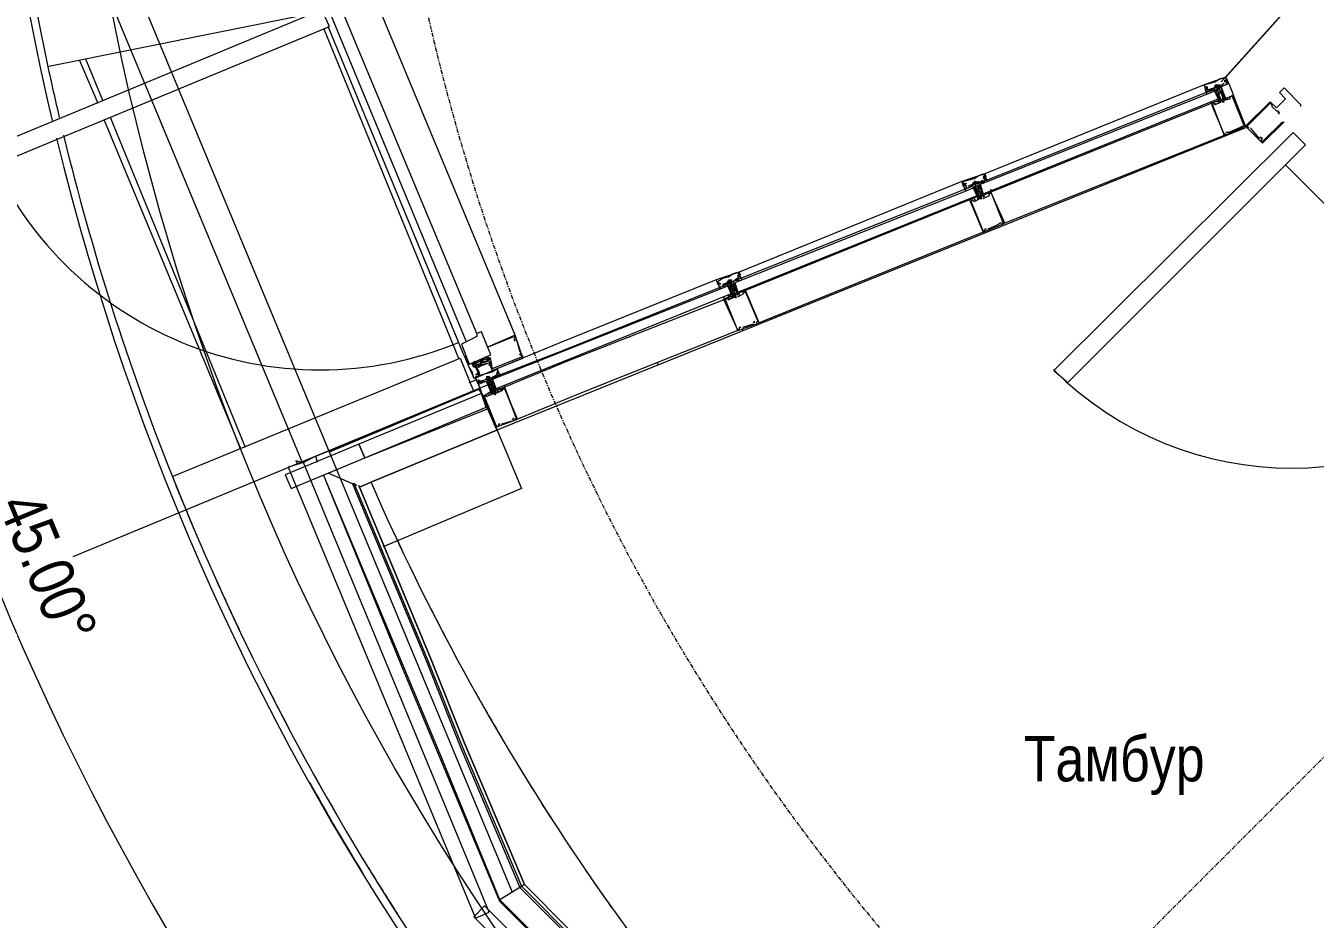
# Model space of a CAD drawing. Header units: millimetres. Extents: x 223 to 163467, y -12002 to 99672.
# Drawn here: x 112207 to 115764, y -3846 to -1382 of the extents above; entities that cross this region are included whole.
import ezdxf

# ---------------------------------------------------------------- set-up
doc = ezdxf.new("R2010")
doc.units = ezdxf.units.MM
doc.linetypes.add('ADSK_Линия сетки', pattern=[21, 12, -3, 3, -3])
doc.layers.add('A-ANNO-DIMS', color=7, linetype='Continuous', lineweight=9)
doc.layers.add('S-GRID', color=7, linetype='Continuous', lineweight=9)
for name, color, linetype in [('PDF _A-CLNG', 7, 'Continuous'), ('PDF _A-DETL', 7, 'Continuous'), ('PDF _A-DETL-GENF', 7, 'Continuous'), ('PDF _A-DOOR', 7, 'Continuous'), ('PDF _A-DOOR-FRAM', 7, 'Continuous'), ('PDF _A-FLOR', 7, 'Continuous'), ('PDF _A-GLAZ-CURT', 7, 'Continuous'), ('PDF _A-GLAZ-CWMG', 7, 'Continuous'), ('PDF _I-WALL', 7, 'Continuous'), ('PDF _S-BEAM', 7, 'Continuous'), ('PDF _S-RBAR-BNDY', 7, 'Continuous'), ('PDF _Ограждение', 7, 'Continuous'), ('PDF _Текст', 7, 'Continuous')]:
    doc.layers.add(name, color=color, linetype=linetype)
doc.styles.add('GOST Common_I_6', font='ARIALN.TTF', dxfattribs={"height": 125})
doc.styles.add('PDF ISOCPEUR Italic', font='ARIALN.TTF')
doc.dimstyles.new('Диагональ_-_Gost_2_5мм', dxfattribs={"dimscale": 304.8, "dimtxt": 125.714375, "dimasz": 0.492126, "dimexe": 0.393701, "dimexo": 0.246063, "dimgap": 0.287073, "dimtad": 1, "dimdec": 0, "dimzin": 0, "dimdsep": 46, "dimtxsty": 'GOST Common_I_6', "dimsah": 1, "dimcen": 0.09, "dimdle": 0.393701, "dimazin": 0, "dimtfac": 1, "dimtdec": 4, "dimtix": 1, "dimtmove": 0, "dimatfit": 3, "dimfxl": 1, "dimtvp": 1, "dimtfill": 1, "dimtolj": 1, "dimtzin": 0, "dimarcsym": 2})

# ---------------------------------------------------------------- blocks, each defined once
blk = doc.blocks.new('*D339')
at = {"layer": 'A-ANNO-DIMS', "color": 0, "lineweight": -2, "transparency": 16777216}
for p, q in [((78830.9, 19097.7), (79115.9, 19097.7)), ((81110.1, 13595.1), (81311.7, 13796.7))]:
    blk.add_line(p, q, dxfattribs=at)
blk.add_arc((86612.7, 19097.7), 7616.7, 181.12837, 223.87163, dxfattribs=at)
at = {"layer": 'A-ANNO-DIMS', "color": 0, "transparency": 16777216}
for points in [[(78972.4, 18947.4), (79022.4, 18947.9), (78995.9, 19097.7)], [(81139.7, 13836.4), (81104, 13801.4), (81226.8, 13711.8)]]:
    blk.add_solid(points, dxfattribs=at)
at = {"layer": 'Defpoints', "color": 0, "transparency": 16777216}
for p in [(78755.9, 19097.7), (86612.7, 19097.7), (79255.5, 17126.3), (81057.1, 13542.1)]:
    blk.add_point(p, dxfattribs=at)
at = {"layer": 'A-ANNO-DIMS', "color": 0, "transparency": 16777216, "insert": (79714.3, 16240.3), "char_height": 125, "width": 588.088, "attachment_point": 5, "rotation": 292.5, "style": 'GOST Common_I_6', "bg_fill": 3, "box_fill_scale": 1.1, "bg_fill_color": 256, "bg_fill_true_color": 13158600, "bg_fill_transparency": 0}
blk.add_mtext('\\A1;45.00°', dxfattribs=at)
blk = doc.blocks.new('оси')
at = {"layer": 'S-GRID', "linetype": 'ADSK_Линия сетки'}
blk.add_line((86612.7, 19097.7), (80436.2, 12921.1), dxfattribs=at)
blk.add_arc((86612.7, 19097.7), 6000, 192.09621, 182.95219, dxfattribs=at)
at = {"layer": 'A-ANNO-DIMS'}
dim = blk.add_angular_dim_3p(base=(79255.5, 17126.3), center=(86612.7, 19097.7), p1=(78755.9, 19097.7), p2=(81057.1, 13542.1), dimstyle='Диагональ_-_Gost_2_5мм', override={"dimpost": '<>', "dimfxl": 6013.290219}, dxfattribs=at)
dim.commit()
dim.dimension.update_dxf_attribs({"geometry": '*D339', "text_midpoint": (79714.3, 16240.3)})
at = {"layer": 'S-GRID', "linetype": 'ADSK_Линия сетки'}
blk.add_arc((86612.7, 19097.7), 3500, 177.3315, 161.4375, dxfattribs=at)

msp = doc.modelspace()

# ---------------------------------------------------------------- linework, layer by layer
at = {"layer": 'PDF _A-CLNG', "lineweight": 15}
for centre, radius, start, end in [((119159.2, -17.9), 7048, 192.06281, 193.26075), ((119161.6, -17.4), 7050.5, 193.67248, 201.68702), ((119164.7, -16.1), 7053.8, 201.79164, 203.01604), ((119160.6, -17.8), 7049.4, 204.22473, 205.4499), ((119161.1, -17.7), 7049.8, 206.65821, 207.8833), ((119161, -17.8), 7049.7, 209.09164, 210.31675), ((119159.7, -18.6), 7048.2, 211.52506, 212.75044)]:
    msp.add_arc(centre, radius, start, end, dxfattribs=at)
at = {"layer": 'PDF _A-DETL', "lineweight": 15}
for points in [[(125875.9, 1316.9), (124851.5, 3780.7), (122967.7, 5668.7), (120499.7, 6688.9), (117832.7, 6688.9), (115364.7, 5668.7), (113476.7, 3780.7), (112456.5, 1316.9), (112456.5, -1354.3), (112968.7, -2586.2)], [(125791.3, -1337.4), (125791.3, 1300), (124783.7, 3734.1), (122921.1, 5601), (120482.7, 6608.5), (117849.6, 6608.5), (115411.3, 5601), (113548.6, 3734.1), (112536.9, 1300), (112536.9, -1337.4), (113548.6, -3771.5)], [(115504.4, -1536.3), (116308.7, -643.1), (117197.7, -1447.4), (116325.7, -2416.8)], [(112299.8, -2861.3), (113485.1, -2370.3)]]:
    msp.add_lwpolyline(points, dxfattribs=at)
msp.add_circle((119166.2, -18.8), 6849.5, dxfattribs=at)
at = {"layer": 'PDF _A-DETL-GENF', "lineweight": 15}
for points in [[(115457.8, -1544.8), (115470.5, -1540.6), (115487.5, -1536.3), (115500.2, -1527.9), (115517.1, -1523.6)], [(115495.9, -1557.5), (115491.7, -1557.5), (115495.9, -1566)], [(114856.7, -1803), (114852.5, -1803)], [(114154, -2086.7), (114154, -2082.4), (114141.3, -2086.7), (114145.5, -2090.9), (114141.3, -2090.9)], [(113442.8, -2353.3), (113438.6, -2336.4), (113430.1, -2323.7), (113425.9, -2311), (113417.4, -2294.1)], [(113447, -2353.3), (113464, -2344.9), (113476.7, -2340.6), (113493.6, -2336.4), (113506.3, -2327.9)]]:
    msp.add_lwpolyline(points, close=True, dxfattribs=at)
for points in [[(115521.3, -1532.1), (115517.1, -1523.6), (115521.3, -1532.1), (115517.1, -1527.9)], [(115462.1, -1557.5), (115457.8, -1544.8), (115462.1, -1557.5)], [(115462.1, -1549), (115462.1, -1557.5)], [(115462.1, -1557.5), (115462.1, -1557.5)], [(115462.1, -1561.7), (115462.1, -1566)], [(115466.3, -1549), (115466.3, -1553.3), (115466.3, -1557.5), (115470.5, -1557.5), (115470.5, -1561.7), (115487.5, -1553.3), (115491.7, -1549)], [(115466.3, -1566), (115466.3, -1561.7), (115466.3, -1557.5)], [(115466.3, -1561.7), (115466.3, -1561.7)], [(115466.3, -1561.7), (115466.3, -1561.7)], [(115466.3, -1561.7), (115466.3, -1561.7)], [(115495.9, -1557.5), (115491.7, -1553.3), (115487.5, -1553.3), (115470.5, -1557.5)], [(115470.5, -1561.7), (115470.5, -1561.7)], [(115470.5, -1561.7), (115470.5, -1561.7)], [(115491.7, -1553.3), (115500.2, -1549), (115500.2, -1544.8), (115491.7, -1549), (115487.5, -1544.8), (115495.9, -1544.8), (115487.5, -1549)], [(115487.5, -1561.7), (115487.5, -1553.3), (115487.5, -1549), (115500.2, -1544.8), (115500.2, -1549), (115504.4, -1553.3), (115508.6, -1566), (115517.1, -1582.9)], [(115487.5, -1549), (115487.5, -1549)], [(115487.5, -1553.3), (115487.5, -1553.3)], [(115491.7, -1557.5), (115491.7, -1561.7), (115491.7, -1557.5), (115491.7, -1561.7), (115487.5, -1561.7), (115491.7, -1570.2), (115495.9, -1570.2)], [(115491.7, -1544.8), (115495.9, -1549)], [(115491.7, -1549), (115491.7, -1549)], [(115491.7, -1549), (115491.7, -1549)], [(115491.7, -1557.5), (115491.7, -1557.5)], [(115495.9, -1544.8), (115495.9, -1544.8)], [(115504.4, -1561.7), (115504.4, -1566), (115495.9, -1570.2), (115495.9, -1566), (115504.4, -1561.7), (115500.2, -1557.5), (115495.9, -1553.3)], [(115500.2, -1591.4), (115500.2, -1587.1), (115495.9, -1574.4), (115495.9, -1570.2), (115508.6, -1591.4), (115512.9, -1591.4), (115504.4, -1566), (115500.2, -1557.5), (115500.2, -1553.3), (115504.4, -1553.3)], [(115512.9, -1540.6), (115500.2, -1549), (115517.1, -1544.8)], [(115500.2, -1549), (115500.2, -1549)], [(115500.2, -1553.3), (115500.2, -1553.3)], [(115500.2, -1557.5), (115500.2, -1557.5)], [(115512.9, -1532.1), (115517.1, -1532.1), (115517.1, -1536.3), (115512.9, -1536.3)], [(115512.9, -1532.1), (115512.9, -1532.1)], [(115512.9, -1540.6), (115512.9, -1540.6)], [(115521.3, -1540.6), (115525.6, -1540.6), (115521.3, -1536.3), (115517.1, -1540.6)], [(115517.1, -1540.6), (115517.1, -1540.6)], [(115517.1, -1540.6), (115517.1, -1540.6)], [(115517.1, -1540.6), (115517.1, -1540.6)], [(115521.3, -1532.1), (115521.3, -1532.1)], [(115521.3, -1532.1), (115521.3, -1532.1)], [(115521.3, -1536.3), (115521.3, -1536.3)], [(115521.3, -1536.3), (115521.3, -1536.3)], [(115521.3, -1536.3), (115521.3, -1536.3)], [(115521.3, -1540.6), (115521.3, -1540.6)], [(115521.3, -1540.6), (115521.3, -1540.6)], [(115525.6, -1540.6), (115525.6, -1540.6)], [(115517.1, -1680.3), (115512.9, -1680.3), (115479, -1599.8), (115487.5, -1595.6), (115487.5, -1599.8), (115504.4, -1591.4), (115504.4, -1587.1), (115495.9, -1574.4), (115500.2, -1574.4), (115495.9, -1566)], [(115487.5, -1591.4), (115479, -1595.6), (115512.9, -1684.5), (115572.1, -1659.1), (115538.3, -1574.4), (115525.6, -1578.7)], [(115487.5, -1591.4), (115487.5, -1591.4)], [(115487.5, -1595.6), (115487.5, -1595.6)], [(115487.5, -1599.8), (115487.5, -1599.8)], [(115491.7, -1570.2), (115491.7, -1570.2)], [(115491.7, -1591.4), (115491.7, -1591.4)], [(115504.4, -1591.4), (115495.9, -1591.4), (115491.7, -1591.4)], [(115491.7, -1595.6), (115491.7, -1595.6)], [(115491.7, -1595.6), (115491.7, -1595.6)], [(115495.9, -1570.2), (115495.9, -1570.2)], [(115495.9, -1574.4), (115495.9, -1574.4)], [(115495.9, -1591.4), (115495.9, -1591.4)], [(115500.2, -1570.2), (115500.2, -1570.2)], [(115500.2, -1570.2), (115500.2, -1570.2)], [(115500.2, -1591.4), (115500.2, -1591.4)], [(115504.4, -1566), (115504.4, -1570.2), (115508.6, -1570.2), (115512.9, -1582.9), (115512.9, -1587.1), (115504.4, -1587.1), (115508.6, -1591.4)], [(115512.9, -1582.9), (115508.6, -1582.9), (115508.6, -1587.1), (115504.4, -1587.1)], [(115504.4, -1587.1), (115504.4, -1587.1)], [(115504.4, -1591.4), (115504.4, -1591.4)], [(115508.6, -1587.1), (115508.6, -1587.1)], [(115521.3, -1578.7), (115521.3, -1582.9), (115512.9, -1587.1), (115529.8, -1582.9), (115529.8, -1578.7), (115534, -1574.4), (115567.9, -1659.1), (115563.7, -1663.3)], [(115512.9, -1582.9), (115512.9, -1582.9)], [(115512.9, -1582.9), (115512.9, -1582.9)], [(115512.9, -1587.1), (115512.9, -1587.1)], [(115512.9, -1587.1), (115512.9, -1587.1)], [(115517.1, -1582.9), (115517.1, -1582.9)], [(115521.3, -1578.7), (115521.3, -1578.7)], [(115521.3, -1578.7), (115521.3, -1578.7)], [(115521.3, -1582.9), (115521.3, -1582.9)], [(115525.6, -1578.7), (115525.6, -1578.7)], [(115525.6, -1578.7), (115525.6, -1578.7)], [(115525.6, -1578.7), (115525.6, -1578.7)], [(115525.6, -1582.9), (115525.6, -1582.9)], [(115648.3, -1599.8), (115639.9, -1591.4), (115572.1, -1659.1), (115618.7, -1705.7), (115678, -1646.4)], [(115580.6, -1663.3), (115576.4, -1659.1), (115639.9, -1595.6), (115644.1, -1599.8), (115644.1, -1604.1), (115656.8, -1616.8), (115661, -1616.8), (115665.3, -1621), (115661, -1621), (115665.3, -1625.2)], [(115559.4, -1663.3), (115555.2, -1663.3), (115525.6, -1676), (115517.1, -1676)], [(115563.7, -1659.1), (115555.2, -1663.3)], [(115555.2, -1663.3), (115555.2, -1663.3)], [(115563.7, -1659.1), (115563.7, -1659.1)], [(115580.6, -1663.3), (115580.6, -1663.3)], [(115673.7, -1646.4), (115618.7, -1701.4), (115614.5, -1697.2), (115618.7, -1693), (115614.5, -1688.7), (115610.2, -1693), (115589.1, -1667.6), (115584.8, -1663.3)], [(115584.8, -1663.3), (115584.8, -1663.3)], [(115589.1, -1667.6), (115589.1, -1667.6)], [(115517.1, -1676), (115517.1, -1676)], [(115517.1, -1680.3), (115517.1, -1680.3)], [(115525.6, -1676), (115525.6, -1676)], [(115610.2, -1688.7), (115610.2, -1688.7)], [(114856.7, -1798.8), (114852.5, -1790.3), (114789, -1811.5), (114793.2, -1824.2)], [(114797.5, -1815.7), (114797.5, -1824.2), (114793.2, -1811.5), (114805.9, -1807.3), (114822.9, -1803), (114835.6, -1794.6), (114848.3, -1790.3), (114852.5, -1798.8), (114848.3, -1798.8), (114852.5, -1803), (114848.3, -1803)], [(114805.9, -1828.4), (114822.9, -1820), (114822.9, -1815.7), (114831.3, -1811.5), (114831.3, -1815.7), (114835.6, -1815.7), (114835.6, -1811.5), (114827.1, -1815.7), (114827.1, -1811.5), (114822.9, -1811.5), (114822.9, -1815.7), (114818.6, -1815.7), (114831.3, -1811.5)], [(114827.1, -1811.5), (114827.1, -1811.5)], [(114831.3, -1811.5), (114831.3, -1811.5)], [(114848.3, -1807.3), (114835.6, -1815.7), (114852.5, -1811.5)], [(114848.3, -1798.8), (114848.3, -1798.8)], [(114848.3, -1807.3), (114848.3, -1807.3)], [(114852.5, -1798.8), (114852.5, -1798.8)], [(114852.5, -1798.8), (114852.5, -1798.8)], [(114852.5, -1807.3), (114852.5, -1803)], [(114852.5, -1807.3), (114852.5, -1807.3)], [(114856.7, -1803), (114856.7, -1803)], [(114856.7, -1807.3), (114856.7, -1803)], [(114856.7, -1807.3), (114856.7, -1807.3)], [(114797.5, -1828.4), (114797.5, -1832.7), (114801.7, -1828.4), (114801.7, -1824.2), (114797.5, -1820), (114801.7, -1815.7)], [(114797.5, -1824.2), (114797.5, -1824.2)], [(114797.5, -1828.4), (114797.5, -1828.4)], [(114801.7, -1828.4), (114801.7, -1828.4)], [(114801.7, -1828.4), (114801.7, -1828.4)], [(114827.1, -1815.7), (114818.6, -1820), (114805.9, -1824.2)], [(114805.9, -1824.2), (114805.9, -1824.2)], [(114805.9, -1828.4), (114805.9, -1828.4)], [(114822.9, -1858.1), (114810.2, -1862.3), (114848.3, -1951.2), (114907.5, -1925.8), (114869.4, -1841.1), (114903.3, -1925.8), (114899, -1930)], [(114818.6, -1820), (114818.6, -1820)], [(114822.9, -1815.7), (114822.9, -1815.7)], [(114822.9, -1820), (114831.3, -1815.7)], [(114822.9, -1824.2), (114822.9, -1828.4), (114827.1, -1824.2), (114827.1, -1820)], [(114822.9, -1820), (114822.9, -1820)], [(114822.9, -1828.4), (114827.1, -1836.9), (114831.3, -1841.1), (114827.1, -1841.1), (114835.6, -1853.8), (114831.3, -1858.1), (114835.6, -1858.1)], [(114822.9, -1828.4), (114822.9, -1828.4)], [(114827.1, -1815.7), (114827.1, -1815.7)], [(114827.1, -1815.7), (114827.1, -1815.7)], [(114827.1, -1832.7), (114827.1, -1824.2), (114831.3, -1836.9), (114839.8, -1858.1), (114844, -1858.1), (114835.6, -1832.7), (114835.6, -1836.9)], [(114827.1, -1824.2), (114827.1, -1824.2)], [(114835.6, -1841.1), (114831.3, -1836.9), (114835.6, -1832.7), (114839.8, -1828.4), (114827.1, -1832.7), (114831.3, -1836.9)], [(114827.1, -1836.9), (114827.1, -1836.9)], [(114827.1, -1841.1), (114827.1, -1841.1)], [(114831.3, -1815.7), (114831.3, -1815.7)], [(114831.3, -1824.2), (114831.3, -1820)], [(114839.8, -1828.4), (114835.6, -1824.2), (114831.3, -1824.2), (114835.6, -1832.7)], [(114844, -1853.8), (114839.8, -1853.8), (114839.8, -1858.1), (114835.6, -1853.8), (114831.3, -1841.1)], [(114835.6, -1815.7), (114835.6, -1820), (114844, -1832.7)], [(114835.6, -1820), (114835.6, -1824.2)], [(114835.6, -1824.2), (114835.6, -1824.2)], [(114835.6, -1836.9), (114835.6, -1836.9)], [(114844, -1849.6), (114839.8, -1853.8), (114835.6, -1853.8)], [(114848.3, -1853.8), (114852.5, -1849.6), (114848.3, -1849.6), (114844, -1832.7), (114839.8, -1832.7)], [(114839.8, -1836.9), (114848.3, -1853.8), (114848.3, -1849.6)], [(114844, -1849.6), (114844, -1849.6)], [(114848.3, -1858.1), (114865.2, -1849.6), (114865.2, -1845.4), (114869.4, -1841.1), (114861, -1845.4)], [(114848.3, -1849.6), (114848.3, -1849.6)], [(114852.5, -1845.4), (114852.5, -1845.4)], [(114856.7, -1845.4), (114852.5, -1845.4)], [(114852.5, -1849.6), (114852.5, -1849.6)], [(114856.7, -1845.4), (114856.7, -1845.4)], [(114861, -1845.4), (114861, -1845.4)], [(114861, -1845.4), (114861, -1845.4)], [(114861, -1845.4), (114861, -1845.4)], [(114861, -1849.6), (114861, -1849.6)], [(114856.7, -1942.7), (114852.5, -1942.7), (114852.5, -1947), (114848.3, -1947), (114814.4, -1866.5), (114818.6, -1862.3), (114822.9, -1866.5), (114839.8, -1858.1)], [(114822.9, -1858.1), (114822.9, -1858.1)], [(114822.9, -1862.3), (114822.9, -1862.3)], [(114827.1, -1862.3), (114822.9, -1862.3)], [(114822.9, -1862.3), (114822.9, -1862.3)], [(114822.9, -1866.5), (114822.9, -1866.5)], [(114827.1, -1858.1), (114827.1, -1858.1)], [(114827.1, -1862.3), (114827.1, -1862.3)], [(114831.3, -1858.1), (114831.3, -1858.1)], [(114831.3, -1858.1), (114831.3, -1858.1)], [(114835.6, -1853.8), (114835.6, -1853.8)], [(114835.6, -1858.1), (114835.6, -1858.1)], [(114835.6, -1858.1), (114835.6, -1858.1)], [(114839.8, -1853.8), (114839.8, -1853.8)], [(114839.8, -1858.1), (114839.8, -1858.1)], [(114844, -1853.8), (114844, -1853.8)], [(114848.3, -1853.8), (114848.3, -1853.8)], [(114848.3, -1853.8), (114848.3, -1853.8)], [(114852.5, -1947), (114852.5, -1947)], [(114856.7, -1942.7), (114856.7, -1942.7)], [(114899, -1925.8), (114894.8, -1925.8), (114890.6, -1930), (114861, -1942.7)], [(114861, -1942.7), (114861, -1942.7)], [(114890.6, -1930), (114890.6, -1930)], [(114890.6, -1930), (114890.6, -1930)], [(114899, -1925.8), (114899, -1925.8)], [(114179.4, -2069.7), (114175.2, -2061.3), (114111.7, -2082.4), (114115.9, -2095.1)], [(114124.4, -2095.1), (114120.1, -2090.9), (114120.1, -2095.1), (114115.9, -2086.7), (114128.6, -2078.2), (114145.5, -2074), (114158.2, -2065.5), (114170.9, -2061.3), (114175.2, -2069.7), (114170.9, -2069.7), (114170.9, -2074), (114175.2, -2074), (114170.9, -2078.2), (114158.2, -2086.7)], [(114120.1, -2095.1), (114120.1, -2095.1)], [(114149.8, -2086.7), (114141.3, -2090.9), (114128.6, -2095.1)], [(114128.6, -2099.4), (114145.5, -2090.9), (114154, -2090.9)], [(114128.6, -2095.1), (114128.6, -2095.1)], [(114141.3, -2095.1), (114145.5, -2099.4), (114149.8, -2099.4), (114149.8, -2095.1), (114149.8, -2090.9)], [(114141.3, -2090.9), (114141.3, -2090.9)], [(114145.5, -2082.4), (114149.8, -2082.4), (114149.8, -2086.7), (114158.2, -2086.7), (114158.2, -2090.9)], [(114145.5, -2086.7), (114145.5, -2086.7)], [(114145.5, -2086.7), (114145.5, -2086.7)], [(114145.5, -2095.1), (114145.5, -2090.9), (114145.5, -2095.1)], [(114149.8, -2095.1), (114154, -2107.8), (114162.5, -2129), (114166.7, -2133.2), (114166.7, -2129), (114158.2, -2103.6), (114154, -2095.1), (114154, -2090.9), (114154, -2086.7), (114175.2, -2082.4)], [(114149.8, -2082.4), (114149.8, -2082.4)], [(114149.8, -2086.7), (114149.8, -2086.7)], [(114149.8, -2086.7), (114149.8, -2086.7)], [(114149.8, -2095.1), (114149.8, -2095.1)], [(114154, -2090.9), (114154, -2090.9)], [(114154, -2095.1), (114154, -2095.1)], [(114158.2, -2095.1), (114154, -2095.1)], [(114158.2, -2086.7), (114158.2, -2086.7)], [(114175.2, -2124.8), (114175.2, -2120.5), (114170.9, -2120.5), (114166.7, -2107.8), (114162.5, -2107.8), (114162.5, -2103.6), (114158.2, -2090.9), (114158.2, -2095.1), (114158.2, -2099.4)], [(114158.2, -2095.1), (114158.2, -2095.1)], [(114170.9, -2069.7), (114170.9, -2069.7)], [(114170.9, -2078.2), (114170.9, -2078.2)], [(114175.2, -2069.7), (114175.2, -2069.7)], [(114179.4, -2078.2), (114179.4, -2074), (114175.2, -2074)], [(114175.2, -2074), (114175.2, -2074)], [(114175.2, -2078.2), (114175.2, -2078.2)], [(114175.2, -2082.4), (114175.2, -2082.4)], [(114179.4, -2074), (114179.4, -2074)], [(114179.4, -2078.2), (114179.4, -2078.2)], [(114120.1, -2099.4), (114120.1, -2099.4)], [(114120.1, -2099.4), (114120.1, -2103.6), (114124.4, -2103.6)], [(114124.4, -2099.4), (114124.4, -2099.4)], [(114124.4, -2099.4), (114124.4, -2099.4)], [(114149.8, -2133.2), (114145.5, -2133.2), (114132.8, -2137.5), (114170.9, -2222.1), (114230.2, -2201), (114192.1, -2112.1), (114183.6, -2116.3)], [(114179.4, -2213.7), (114175.2, -2213.7), (114175.2, -2217.9), (114170.9, -2222.1), (114137.1, -2137.5), (114141.3, -2133.2), (114145.5, -2137.5), (114162.5, -2129), (114166.7, -2124.8)], [(114145.5, -2099.4), (114149.8, -2107.8), (114149.8, -2112.1), (114158.2, -2129), (114154, -2129), (114149.8, -2129)], [(114145.5, -2099.4), (114145.5, -2099.4)], [(114145.5, -2133.2), (114145.5, -2133.2)], [(114145.5, -2133.2), (114145.5, -2133.2)], [(114149.8, -2103.6), (114149.8, -2099.4)], [(114158.2, -2103.6), (114158.2, -2112.1), (114154, -2107.8), (114158.2, -2103.6), (114158.2, -2099.4), (114149.8, -2103.6), (114154, -2107.8)], [(114149.8, -2107.8), (114149.8, -2107.8)], [(114149.8, -2112.1), (114149.8, -2112.1)], [(114149.8, -2129), (114149.8, -2129)], [(114149.8, -2133.2), (114149.8, -2133.2)], [(114154, -2133.2), (114158.2, -2129), (114154, -2112.1)], [(114154, -2129), (114154, -2129)], [(114154, -2129), (114154, -2129)], [(114162.5, -2112.1), (114162.5, -2107.8), (114170.9, -2124.8), (114166.7, -2120.5), (114162.5, -2124.8), (114158.2, -2124.8), (114158.2, -2129)], [(114158.2, -2112.1), (114158.2, -2112.1)], [(114158.2, -2124.8), (114158.2, -2124.8)], [(114158.2, -2129), (114158.2, -2129)], [(114158.2, -2129), (114158.2, -2129)], [(114162.5, -2124.8), (114162.5, -2124.8)], [(114162.5, -2129), (114162.5, -2129)], [(114166.7, -2120.5), (114166.7, -2120.5)], [(114166.7, -2124.8), (114166.7, -2124.8)], [(114170.9, -2129), (114187.9, -2120.5), (114187.9, -2116.3), (114192.1, -2116.3), (114226, -2196.7), (114221.7, -2201)], [(114175.2, -2120.5), (114170.9, -2124.8)], [(114170.9, -2124.8), (114170.9, -2124.8)], [(114170.9, -2124.8), (114170.9, -2124.8)], [(114170.9, -2124.8), (114170.9, -2124.8)], [(114179.4, -2116.3), (114175.2, -2116.3)], [(114175.2, -2120.5), (114175.2, -2120.5)], [(114179.4, -2116.3), (114179.4, -2116.3)], [(114179.4, -2120.5), (114179.4, -2120.5)], [(114183.6, -2116.3), (114183.6, -2116.3)], [(114183.6, -2116.3), (114183.6, -2116.3)], [(114183.6, -2116.3), (114183.6, -2116.3)], [(114183.6, -2120.5), (114183.6, -2120.5)], [(114145.5, -2137.5), (114145.5, -2137.5)], [(114213.3, -2205.2), (114183.6, -2213.7)], [(114217.5, -2201), (114217.5, -2196.7), (114213.3, -2201)], [(114213.3, -2201), (114213.3, -2201)], [(114213.3, -2201), (114213.3, -2201)], [(114221.7, -2196.7), (114221.7, -2196.7)], [(113489.4, -2323.7), (113493.6, -2332.2), (113578.3, -2298.3), (113557.1, -2234.8), (113480.9, -2268.7), (113552.9, -2239.1), (113557.1, -2243.3)], [(114175.2, -2217.9), (114175.2, -2217.9)], [(114179.4, -2213.7), (114179.4, -2213.7)], [(114183.6, -2213.7), (114183.6, -2213.7)], [(113552.9, -2243.3), (113552.9, -2243.3)], [(113557.1, -2247.5), (113552.9, -2247.5), (113557.1, -2251.7)], [(113557.1, -2251.7), (113557.1, -2251.7)], [(113557.1, -2251.7), (113557.1, -2251.7)], [(113561.3, -2251.7), (113569.8, -2281.4)], [(113421.6, -2294.1), (113417.4, -2294.1), (113421.6, -2294.1)], [(113442.8, -2311), (113451.3, -2306.8), (113459.7, -2302.5), (113464, -2302.5), (113476.7, -2294.1)], [(113459.7, -2340.6), (113451.3, -2323.7), (113451.3, -2319.5), (113447, -2311), (113442.8, -2306.8)], [(113455.5, -2315.2), (113447, -2319.5), (113442.8, -2315.2), (113442.8, -2311), (113447, -2323.7), (113455.5, -2340.6)], [(113442.8, -2311), (113442.8, -2311)], [(113464, -2315.2), (113455.5, -2319.5), (113455.5, -2315.2), (113464, -2311), (113485.1, -2302.5), (113489.4, -2298.3), (113485.1, -2298.3), (113459.7, -2306.8), (113451.3, -2311), (113447, -2315.2)], [(113447, -2311), (113447, -2311)], [(113451.3, -2306.8), (113451.3, -2311), (113459.7, -2306.8), (113468.2, -2306.8), (113468.2, -2302.5), (113480.9, -2298.3), (113480.9, -2294.1), (113485.1, -2298.3), (113480.9, -2298.3), (113485.1, -2302.5)], [(113451.3, -2311), (113451.3, -2311)], [(113455.5, -2319.5), (113455.5, -2323.7), (113468.2, -2315.2), (113485.1, -2311), (113489.4, -2311), (113485.1, -2306.8), (113480.9, -2306.8), (113480.9, -2302.5), (113476.7, -2298.3)], [(113485.1, -2306.8), (113468.2, -2311), (113464, -2311), (113459.7, -2306.8), (113464, -2315.2), (113464, -2311)], [(113476.7, -2294.1), (113476.7, -2294.1)], [(113480.9, -2294.1), (113480.9, -2294.1)], [(113480.9, -2298.3), (113480.9, -2298.3)], [(113480.9, -2302.5), (113480.9, -2302.5)], [(113480.9, -2306.8), (113480.9, -2306.8)], [(113485.1, -2302.5), (113485.1, -2302.5)], [(113485.1, -2306.8), (113485.1, -2306.8)], [(113485.1, -2306.8), (113485.1, -2306.8)], [(113485.1, -2306.8), (113485.1, -2306.8)], [(113485.1, -2311), (113485.1, -2311)], [(113569.8, -2285.6), (113569.8, -2289.8), (113574, -2289.8), (113578.3, -2294.1), (113493.6, -2327.9), (113493.6, -2323.7), (113489.4, -2302.5)], [(113569.8, -2281.4), (113569.8, -2281.4)], [(113569.8, -2285.6), (113569.8, -2285.6)], [(113574, -2289.8), (113574, -2289.8)], [(113447, -2319.5), (113447, -2323.7), (113442.8, -2323.7), (113438.6, -2315.2), (113442.8, -2315.2), (113438.6, -2315.2), (113442.8, -2323.7), (113442.8, -2319.5)], [(113438.6, -2315.2), (113438.6, -2315.2)], [(113442.8, -2319.5), (113442.8, -2319.5)], [(113442.8, -2323.7), (113442.8, -2323.7)], [(113447, -2319.5), (113447, -2319.5)], [(113447, -2323.7), (113447, -2323.7)], [(113455.5, -2344.9), (113455.5, -2340.6), (113451.3, -2340.6), (113451.3, -2344.9), (113447, -2344.9)], [(113451.3, -2319.5), (113451.3, -2319.5)], [(113455.5, -2323.7), (113451.3, -2323.7)], [(113455.5, -2319.5), (113455.5, -2319.5)], [(113455.5, -2340.6), (113455.5, -2340.6)], [(113455.5, -2344.9), (113455.5, -2344.9)], [(113455.5, -2349.1), (113459.7, -2344.9)], [(113455.5, -2344.9), (113455.5, -2344.9)], [(113468.2, -2315.2), (113468.2, -2315.2)], [(113510.5, -2336.4), (113510.5, -2340.6), (113506.3, -2336.4), (113506.3, -2340.6), (113506.3, -2344.9), (113489.4, -2353.3), (113485.1, -2353.3), (113485.1, -2349.1), (113476.7, -2353.3), (113476.7, -2357.6), (113485.1, -2353.3)], [(113489.4, -2315.2), (113485.1, -2315.2), (113485.1, -2319.5)], [(113485.1, -2315.2), (113485.1, -2315.2)], [(113485.1, -2319.5), (113485.1, -2319.5)], [(113489.4, -2315.2), (113489.4, -2315.2)], [(113489.4, -2319.5), (113489.4, -2319.5)], [(113489.4, -2323.7), (113489.4, -2323.7)], [(113493.6, -2323.7), (113493.6, -2323.7)], [(113510.5, -2336.4), (113506.3, -2327.9), (113510.5, -2336.4)], [(113506.3, -2336.4), (113506.3, -2336.4)], [(113506.3, -2344.9), (113510.5, -2344.9), (113514.8, -2344.9), (113514.8, -2340.6)], [(113506.3, -2340.6), (113506.3, -2340.6)], [(113506.3, -2344.9), (113506.3, -2344.9)], [(113510.5, -2340.6), (113510.5, -2340.6)], [(113510.5, -2344.9), (113510.5, -2344.9)], [(113514.8, -2344.9), (113514.8, -2344.9)], [(113451.3, -2349.1), (113442.8, -2353.3), (113451.3, -2349.1)], [(113447, -2349.1), (113451.3, -2349.1)], [(113451.3, -2361.8), (113447, -2353.3), (113451.3, -2361.8)], [(113451.3, -2349.1), (113451.3, -2349.1)], [(113476.7, -2349.1), (113485.1, -2349.1), (113489.4, -2353.3), (113476.7, -2357.6), (113464, -2361.8), (113459.7, -2361.8), (113455.5, -2361.8), (113455.5, -2357.6), (113455.5, -2361.8), (113451.3, -2366), (113455.5, -2370.3)], [(113451.3, -2361.8), (113451.3, -2361.8)], [(113455.5, -2349.1), (113455.5, -2349.1)], [(113485.1, -2361.8), (113480.9, -2357.6), (113480.9, -2361.8), (113459.7, -2366), (113455.5, -2366)], [(113455.5, -2361.8), (113455.5, -2361.8)], [(113455.5, -2366), (113455.5, -2366)], [(113459.7, -2366), (113459.7, -2366)], [(113459.7, -2366), (113459.7, -2366)], [(113514.8, -2480.3), (113510.5, -2480.3), (113510.5, -2484.6), (113506.3, -2488.8), (113472.4, -2404.1), (113476.7, -2399.9), (113476.7, -2404.1), (113497.8, -2395.7), (113502.1, -2391.4), (113502.1, -2395.7), (113523.2, -2387.2), (113519, -2383), (113527.5, -2378.7), (113561.3, -2467.6), (113502.1, -2488.8), (113468.2, -2404.1), (113476.7, -2399.9)], [(113476.7, -2353.3), (113476.7, -2353.3)], [(113476.7, -2357.6), (113476.7, -2357.6)], [(113485.1, -2378.7), (113485.1, -2374.5), (113480.9, -2366), (113476.7, -2361.8)], [(113480.9, -2357.6), (113489.4, -2357.6), (113510.5, -2349.1)], [(113480.9, -2353.3), (113480.9, -2353.3)], [(113485.1, -2370.3), (113480.9, -2366), (113480.9, -2361.8), (113485.1, -2366), (113485.1, -2361.8), (113489.4, -2374.5), (113497.8, -2395.7), (113502.1, -2399.9), (113502.1, -2395.7), (113493.6, -2370.3), (113489.4, -2361.8), (113485.1, -2357.6)], [(113480.9, -2361.8), (113480.9, -2361.8)], [(113480.9, -2366), (113480.9, -2366)], [(113485.1, -2349.1), (113485.1, -2349.1)], [(113485.1, -2353.3), (113485.1, -2353.3)], [(113493.6, -2361.8), (113489.4, -2361.8), (113493.6, -2370.3), (113493.6, -2378.7), (113489.4, -2374.5), (113493.6, -2370.3), (113485.1, -2370.3), (113489.4, -2374.5)], [(113485.1, -2374.5), (113485.1, -2378.7), (113489.4, -2395.7)], [(113485.1, -2374.5), (113485.1, -2374.5)], [(113485.1, -2378.7), (113485.1, -2378.7)], [(113489.4, -2353.3), (113489.4, -2353.3)], [(113489.4, -2357.6), (113489.4, -2357.6)], [(113489.4, -2361.8), (113489.4, -2361.8)], [(113489.4, -2399.9), (113493.6, -2395.7), (113489.4, -2378.7)], [(113493.6, -2353.3), (113493.6, -2361.8), (113497.8, -2370.3), (113497.8, -2374.5), (113506.3, -2387.2), (113510.5, -2391.4)], [(113497.8, -2378.7), (113497.8, -2374.5), (113502.1, -2391.4), (113502.1, -2387.2), (113497.8, -2391.4), (113493.6, -2391.4), (113493.6, -2395.7)], [(113493.6, -2378.7), (113493.6, -2378.7)], [(113510.5, -2349.1), (113510.5, -2349.1)], [(113514.8, -2383), (113510.5, -2383)], [(113514.8, -2383), (113514.8, -2383)], [(113519, -2383), (113519, -2383)], [(113519, -2383), (113519, -2383)], [(113519, -2383), (113527.5, -2383), (113561.3, -2463.4), (113557.1, -2467.6)], [(113476.7, -2399.9), (113476.7, -2399.9)], [(113476.7, -2404.1), (113476.7, -2404.1)], [(113480.9, -2395.7), (113480.9, -2395.7)], [(113485.1, -2399.9), (113485.1, -2395.7), (113480.9, -2395.7)], [(113480.9, -2399.9), (113480.9, -2399.9)], [(113485.1, -2395.7), (113485.1, -2395.7)], [(113489.4, -2395.7), (113489.4, -2395.7)], [(113489.4, -2395.7), (113489.4, -2395.7)], [(113493.6, -2391.4), (113493.6, -2391.4)], [(113493.6, -2395.7), (113493.6, -2395.7)], [(113493.6, -2395.7), (113493.6, -2395.7)], [(113493.6, -2395.7), (113493.6, -2395.7)], [(113497.8, -2391.4), (113497.8, -2391.4)], [(113497.8, -2395.7), (113497.8, -2395.7)], [(113502.1, -2387.2), (113502.1, -2387.2)], [(113502.1, -2391.4), (113502.1, -2391.4)], [(113510.5, -2387.2), (113506.3, -2391.4)], [(113506.3, -2391.4), (113506.3, -2391.4)], [(113506.3, -2391.4), (113506.3, -2391.4)], [(113510.5, -2387.2), (113510.5, -2387.2)], [(113514.8, -2387.2), (113514.8, -2387.2)], [(113519, -2387.2), (113514.8, -2387.2)], [(113514.8, -2387.2), (113514.8, -2387.2)], [(113506.3, -2484.6), (113506.3, -2484.6)], [(113514.8, -2480.3), (113514.8, -2480.3)], [(113548.6, -2471.9), (113519, -2480.3)], [(113544.4, -2467.6), (113544.4, -2467.6)], [(113552.9, -2467.6), (113552.9, -2463.4), (113548.6, -2467.6)], [(113548.6, -2467.6), (113548.6, -2467.6)]]:
    msp.add_lwpolyline(points, dxfattribs=at)
at = {"layer": 'PDF _A-DOOR', "lineweight": 15}
for points in [[(113044.9, -1383.9), (113023.7, -1337.4), (112105.1, -1718.4), (112122, -1764.9)], [(115737.2, -1709.9), (115703.4, -1676), (115043, -2332.2), (115081.1, -2366)]]:
    msp.add_lwpolyline(points, close=True, dxfattribs=at)
for centre, radius, start, end in [((113018.9, -1334), 997, 202.5022, 292.5022), ((115698.7, -1672.6), 929.3, 225, 315)]:
    msp.add_arc(centre, radius, start, end, dxfattribs=at)
at = {"layer": 'PDF _A-DOOR-FRAM', "lineweight": 15}
msp.add_lwpolyline([(113489.4, -2289.8), (113464, -2226.4), (113451.3, -2230.6), (113451.3, -2239.1), (113408.9, -2260.2), (113430.1, -2315.2)], close=True, dxfattribs=at)
at = {"layer": 'PDF _A-FLOR', "lineweight": 15}
msp.add_lwpolyline([(112291, -1691.6, 0.887105), (126233.3, -17.4, 1), (112090, -17.4, 0.058045), (112279.3, -1642.8)], format="xyb", dxfattribs=at)
for points in [[(115517.1, -1523.6), (116308.7, -643.1), (117197.7, -1447.4), (116427.3, -2302.5)], [(113027.9, -1388.2), (113400.5, -2298.3)], [(112354.9, -1477.1), (112405.7, -1595.6)], [(112422.6, -1642.2), (112799.3, -2548.1)], [(115572.1, -1663.3), (113506.3, -2497.3)], [(115576.4, -1659.1), (115572.1, -1659.1)], [(114132.8, -2099.4), (114132.8, -2103.6)], [(114145.5, -2124.8), (114145.5, -2129)], [(114183.6, -2217.9), (114183.6, -2222.1)], [(113950.8, -2315.2), (113950.8, -2311)], [(113430.1, -2366), (113451.3, -2357.6)]]:
    msp.add_lwpolyline(points, dxfattribs=at)
for centre, radius, start, end in [((119196.9, -0.7), 6590, 205.12684, 205.48724), ((119159.8, -18.4), 6548.8, 206.7679, 207.9658), ((119165.1, -15.4), 6555, 209.24594, 210.43724), ((119161.3, -17.6), 6550.6, 211.71744, 212.91503), ((119163.4, -16.1), 6553.2, 214.19503, 215.39214)]:
    msp.add_arc(centre, radius, start, end, dxfattribs=at)
at = {"layer": 'PDF _A-GLAZ-CURT', "lineweight": 15}
for points in [[(115487.5, -1561.7), (114839.8, -1820), (114848.3, -1845.4), (115495.9, -1582.9)], [(114822.9, -1828.4), (114162.5, -2090.9), (114170.9, -2116.3), (114831.3, -1849.6)], [(114145.5, -2099.4), (113493.6, -2357.6), (113502.1, -2383), (114154, -2120.5)], [(113142.2, -2573.5), (113476.7, -2433.8), (113464, -2395.7), (113125.3, -2535.4)], [(112939, -2658.1), (113142.2, -2573.5), (113125.3, -2535.4), (112922.1, -2620)], [(112930.6, -2598.9), (113447, -3843.5), (113485.1, -3826.5), (112972.9, -2586.2)], [(113442.8, -3839.2), (114395.3, -4787.5), (114424.9, -4762.1), (113472.4, -3809.6)]]:
    msp.add_lwpolyline(points, close=True, dxfattribs=at)
for points in [[(113011, -2586.2), (113006.8, -2569.2), (112972.9, -2586.2)], [(121308.2, -6349.6), (120491.2, -6684), (119610.7, -6684), (119166.2, -6684), (119166.2, -6726.3), (119166.2, -6684), (118721.7, -6684), (117841.2, -6684), (117024.2, -6349.6), (116613.5, -6180.2), (116600.8, -6214.1), (116613.5, -6180.2), (116202.9, -6006.7), (115390.1, -5672.2), (114767.8, -5045.7), (114450.3, -4732.4), (114424.9, -4762.1), (114450.3, -4732.4), (114137.1, -4419.2), (113514.8, -3796.9), (113345.4, -3390.5), (113248.1, -3157.7), (113027.9, -2620)]]:
    msp.add_lwpolyline(points, dxfattribs=at)
at = {"layer": 'PDF _A-GLAZ-CWMG', "lineweight": 15}
for points in [[(113557.1, -2234.8), (113146.5, -1248.5)], [(113421.6, -2251.7), (113040.6, -1333.1)], [(113451.3, -2230.6), (113074.5, -1328.9)], [(113417.4, -2294.1), (113040.6, -1383.9)], [(115457.8, -1544.8), (114852.5, -1790.3)], [(115525.6, -1540.6), (115538.3, -1574.4)], [(115724.5, -1604.1), (115724.5, -1599.8), (115678, -1553.3), (115665.3, -1566), (115682.2, -1582.9), (115656.8, -1608.3), (115639.9, -1591.4), (115572.1, -1659.1), (115618.7, -1705.7), (115678, -1646.4)], [(114861, -1811.5), (114856.7, -1807.3), (115462.1, -1566), (115466.3, -1570.2)], [(115474.8, -1591.4), (115479, -1595.6), (114869.4, -1841.1), (114869.4, -1832.7)], [(115512.9, -1684.5), (114907.5, -1925.8)], [(115682.2, -1764.9), (116329.9, -2412.6)], [(114789, -1811.5), (114175.2, -2061.3)], [(114183.6, -2082.4), (114179.4, -2078.2), (114797.5, -1832.7), (114801.7, -1836.9)], [(114810.2, -1858.1), (114810.2, -1862.3), (114192.1, -2112.1), (114192.1, -2107.8)], [(114848.3, -1951.2), (114230.2, -2201)], [(114111.7, -2082.4), (113679.9, -2256), (113506.3, -2327.9)], [(113514.8, -2349.1), (113514.8, -2344.9), (113688.3, -2277.1), (114120.1, -2103.6), (114120.1, -2107.8)], [(114132.8, -2129), (114132.8, -2137.5), (113701, -2306.8), (113527.5, -2378.7), (113527.5, -2374.5)], [(113421.6, -2294.1), (113417.4, -2294.1), (113442.8, -2353.3), (113459.7, -2344.9), (113451.3, -2323.7), (113485.1, -2311), (113493.6, -2332.2), (113578.3, -2298.3), (113557.1, -2234.8), (113480.9, -2268.7)], [(114170.9, -2222.1), (113734.9, -2395.7), (113561.3, -2467.6)], [(113006.8, -2569.2), (113121.1, -2522.7), (113455.5, -2383), (113464, -2395.7)], [(113468.2, -2404.1), (113455.5, -2370.3)], [(113108.4, -2645.4), (113040.6, -2615.8), (113142.2, -2573.5), (113480.9, -2438)], [(113476.7, -2433.8), (113480.9, -2438), (113506.3, -2497.3), (113167.6, -2637), (113506.3, -2497.3), (113167.6, -2637), (113129.5, -2653.9)], [(112968.7, -2586.2), (112951.7, -2581.9), (112956, -2590.4)], [(116228.3, -5943.2), (115428.2, -5613), (115432.4, -5604.5), (116232.5, -5934.7), (115432.4, -5604.5), (114822.9, -4990.7), (115432.4, -5604.5), (115428.2, -5613), (114814.4, -4999.1), (114501.1, -4685.9), (114183.6, -4372.6), (113569.8, -3758.8), (113574, -3754.6), (113569.8, -3758.8), (113514.8, -3792.7), (113514.8, -3796.9), (113514.8, -3792.7), (113349.7, -3390.5), (113252.3, -3157.7), (113027.9, -2620)], [(113112.6, -2645.4), (113108.4, -2645.4), (113311.6, -3132.3), (113404.7, -3369.3), (113569.8, -3758.8), (113514.8, -3792.7), (114137.1, -4419.2), (114450.3, -4732.4), (114767.8, -5045.7), (115390.1, -5668), (115390.1, -5672.2), (115390.1, -5668), (115424, -5617.2), (115428.2, -5613), (115424, -5617.2), (116228.3, -5947.4), (116638.9, -6116.7), (117049.6, -6286.1)], [(113121.1, -2649.7), (113112.6, -2645.4), (113315.8, -3132.3), (113408.9, -3365.1), (113574, -3754.6), (113582.5, -3750.3), (113417.4, -3360.9), (113582.5, -3750.3), (114192.1, -4364.2), (113582.5, -3750.3), (113574, -3754.6), (114183.6, -4368.4)], [(113129.5, -2653.9), (113167.6, -2637), (113129.5, -2653.9)], [(113129.5, -2653.9), (113129.5, -2653.9)], [(113582.5, -3750.3), (113582.5, -3750.3)], [(113582.5, -3750.3), (113582.5, -3750.3)]]:
    msp.add_lwpolyline(points, dxfattribs=at)
for points in [[(115517.1, -1523.6), (115457.8, -1544.8), (115462.1, -1566), (115487.5, -1557.5), (115500.2, -1587.1), (115479, -1595.6), (115512.9, -1684.5), (115572.1, -1659.1), (115538.3, -1574.4), (115517.1, -1582.9), (115504.4, -1549), (115525.6, -1540.6)], [(114856.7, -1807.3), (114852.5, -1790.3), (114789, -1811.5), (114797.5, -1832.7), (114818.6, -1824.2), (114831.3, -1853.8), (114810.2, -1862.3), (114848.3, -1951.2), (114907.5, -1925.8), (114869.4, -1841.1), (114848.3, -1849.6), (114835.6, -1815.7)], [(114179.4, -2078.2), (114175.2, -2061.3), (114111.7, -2082.4), (114120.1, -2103.6), (114141.3, -2095.1), (114154, -2124.8), (114132.8, -2137.5), (114170.9, -2222.1), (114230.2, -2201), (114192.1, -2112.1), (114170.9, -2120.5), (114158.2, -2086.7)], [(113514.8, -2344.9), (113506.3, -2327.9), (113447, -2353.3), (113455.5, -2370.3), (113476.7, -2361.8), (113489.4, -2391.4), (113468.2, -2404.1), (113502.1, -2488.8), (113561.3, -2467.6), (113527.5, -2378.7), (113506.3, -2387.2), (113493.6, -2353.3)], [(113125.3, -2649.7), (113324.3, -3128)], [(113324.3, -3128), (113417.4, -3360.9)]]:
    msp.add_lwpolyline(points, close=True, dxfattribs=at)
at = {"layer": 'PDF _I-WALL', "lineweight": 15}
msp.add_lwpolyline([(112610.2, -2622.8, 0.826633), (126212.2, -17.4, 1), (112111.1, -17.4, 0.052683), (112266.8, -1490.8)], format="xyb", dxfattribs=at)
for points in [[(112972.9, -1252.7), (112989.8, -1350.1), (112270.2, -1494)], [(112613.1, -2624.3), (113404.7, -2298.3), (113442.8, -2391.4)], [(113044.9, -2556.5), (113459.7, -2383), (113574, -2658.1), (113193, -2819)]]:
    msp.add_lwpolyline(points, dxfattribs=at)
for centre, radius, start, end in [((119432.6, -665.1), 8439, 180, 224.9176), ((119432.6, -665.1), 8341.7, 180, 224.9176), ((119161.7, -17.4), 6551, 203.59862, 223.90687)]:
    msp.add_arc(centre, radius, start, end, dxfattribs=at)
at = {"layer": 'PDF _S-BEAM', "lineweight": 15}
for points in [[(113510.5, -6599.3), (113535.9, -6569.7), (113506.3, -6599.3, -0.202679), (111051, -545.7), (111089.1, -545.7)], [(111093.3, -545.7, 0.202877), (113535.9, -6569.7, 0.179396), (116799.8, -8059.8)], [(111097.6, -545.7, 0.203415), (113540.2, -6565.5, 0.180277), (116799.8, -8055.6)]]:
    msp.add_lwpolyline(points, format="xyb", dxfattribs=at)
msp.add_arc((119161.5, -17.5), 7071.5, 209.2072, 211.62975, dxfattribs=at)
at = {"layer": 'PDF _S-RBAR-BNDY', "lineweight": 15}
for points in [[(112371.8, -1472.8), (112418.4, -1587.1)], [(112439.5, -1633.7), (112812, -2543.8)]]:
    msp.add_lwpolyline(points, dxfattribs=at)
at = {"layer": 'PDF _Ограждение', "lineweight": 15}
for points in [[(124783.7, -6540.1, 0.198463), (127209.4, -668.5), (127209.4, 631.1, 0.198443), (124783.7, 6502.7, 0.199638), (121160.1, 8005.5), (117168.1, 8005.5, 0.199865), (113548.6, 6502.7, 0.198463), (111123, 631.1), (111123, -668.5, 0.198443), (113548.6, -6540.1, 0.180575), (116799.8, -8030.2)], [(116850.6, -7983.6), (116647.4, -7966.7), (116448.4, -7941.3), (116249.5, -7907.4), (116050.5, -7869.3), (115851.5, -7818.5), (115656.8, -7763.5), (115466.3, -7700), (115275.8, -7628), (115089.5, -7547.6), (114907.5, -7458.7), (114729.7, -7365.5), (114551.9, -7263.9), (114382.6, -7158.1), (114213.3, -7043.8), (114052.4, -6921), (113895.8, -6794.1), (113743.4, -6658.6), (113595.2, -6518.9), (113582.5, -6506.2, -0.197731), (111169.5, -668.5)]]:
    msp.add_lwpolyline(points, format="xyb", dxfattribs=at)

# ---------------------------------------------------------------- texts
at = {"layer": 'PDF _Текст', "lineweight": 15, "insert": (114960, -3422.2), "char_height": 125, "attachment_point": 4, "style": 'PDF ISOCPEUR Italic'}
msp.add_mtext('Тамбур', dxfattribs=at)

# ---------------------------------------------------------------- next in the draw order: block references
at = {"lineweight": 15}
msp.add_blockref('оси', (32553.5, -19118.5), dxfattribs=at)

doc.saveas('drawing.dxf')
